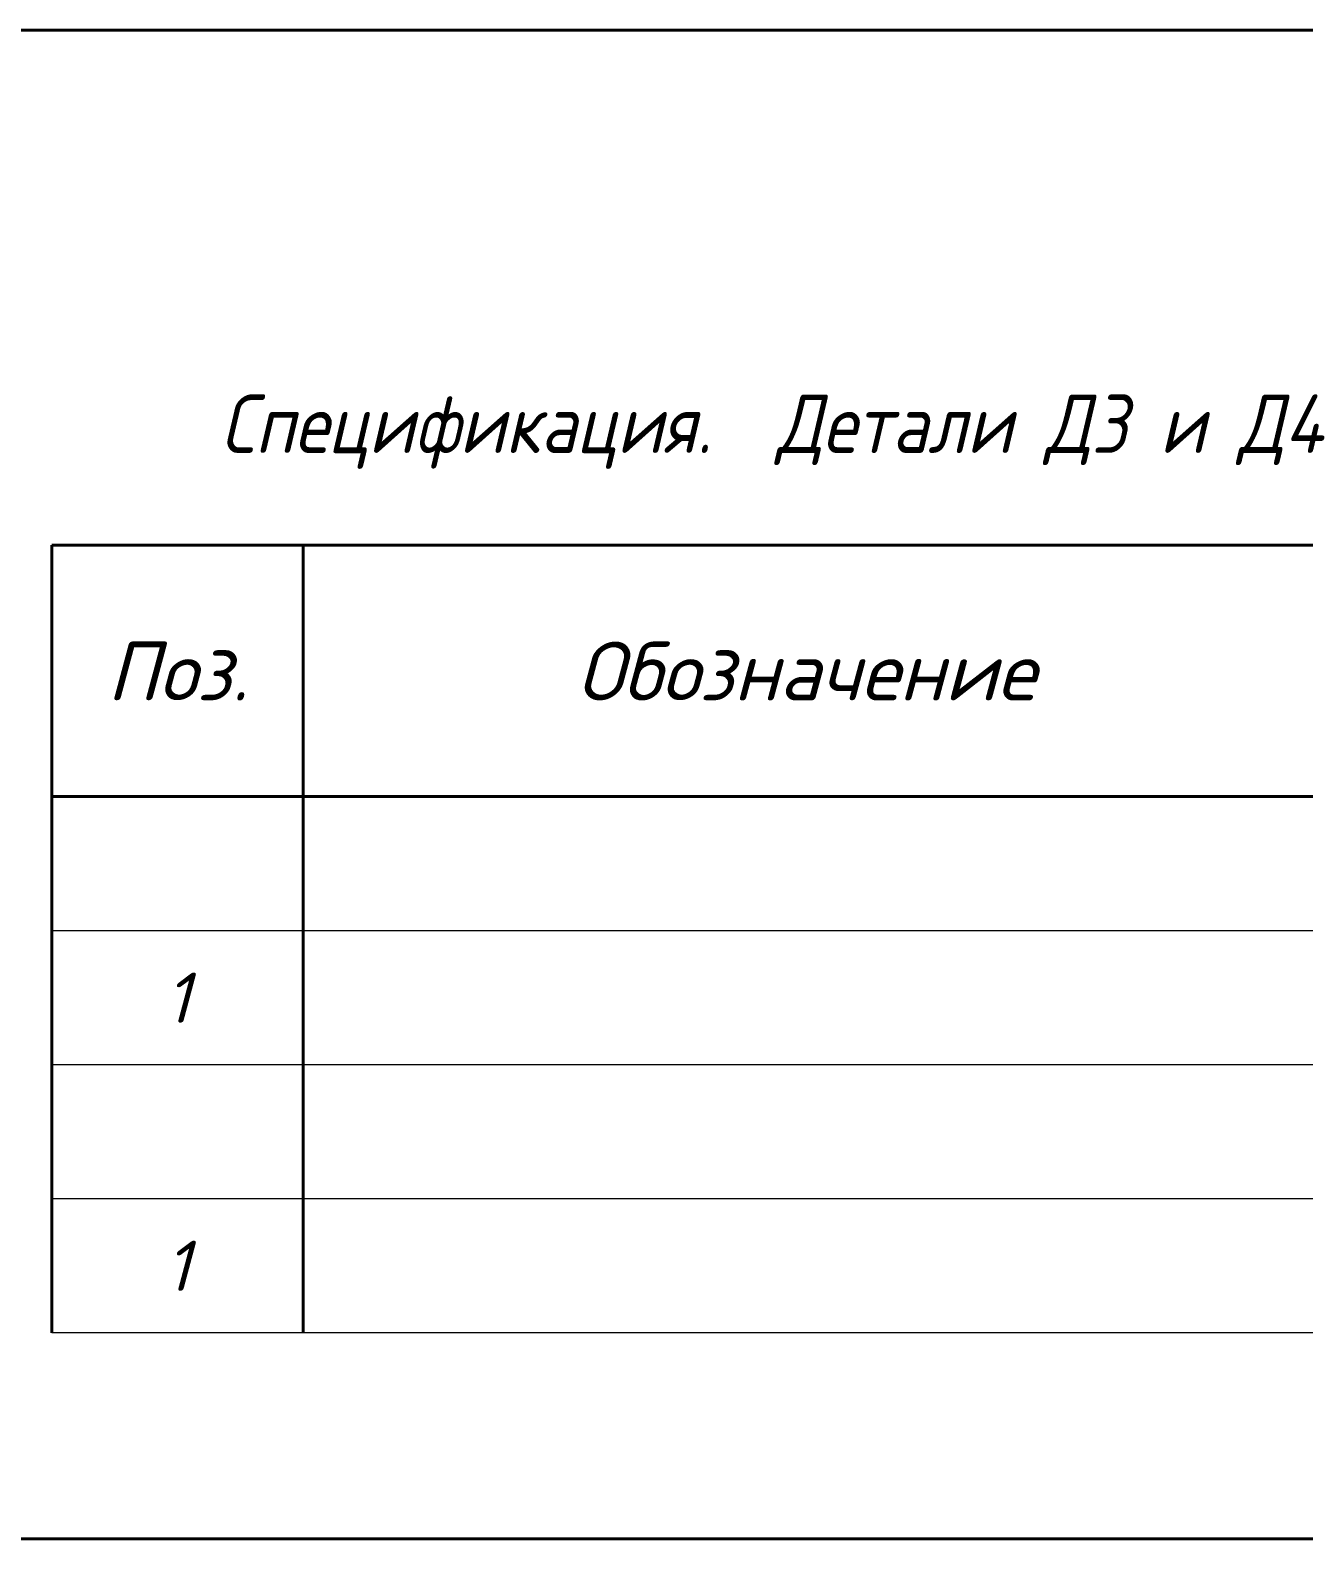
# Model space of a CAD drawing. Header units: millimetres. Extents: x -1807136 to 209800, y 0 to 410608.
# Drawn here: x 92763 to 100362, y 56757 to 65759 of the extents above; entities that cross this region are included whole.
import ezdxf
from ezdxf.enums import TextEntityAlignment as Align

# ---------------------------------------------------------------- set-up
doc = ezdxf.new("R2010")
doc.units = ezdxf.units.MM
doc.layers.get('0').update_dxf_attribs({"lineweight": 5})
doc.layers.add('k_ Рамка', color=252, linetype='Continuous', lineweight=40)
doc.styles.add('STEP PR', font='isocpeui.ttf')

# ---------------------------------------------------------------- blocks, each defined once
blk = doc.blocks.new('*U206')
for p, q in [((-18500, -1500), (0, -1500)), ((-18500, -3000), (-18500, -1500)), ((-17000, -3000), (-17000, -1500)), ((0, -3000), (-18500, -3000)), ((-18500, -6200), (-18500, -3000)), ((-17000, -6200), (-17000, -3000))]:
    blk.add_line(p, q)
at = {"color": 8, "lineweight": 20}
for p, q in [((0, -3800), (-18500, -3800)), ((0, -4600), (-18500, -4600)), ((0, -5400), (-18500, -5400)), ((0, -6200), (-18500, -6200))]:
    blk.add_line(p, q, dxfattribs=at)
at = {"style": 'STEP PR'}
for s, p in [('Поз.', (-17750, -2250)), ('Обозначение', (-14000, -2250))]:
    blk.add_text(s, height=350, dxfattribs=at).set_placement(p, align=Align.MIDDLE)
at = {"style": 'STEP PR', "flags": 8}
blk.add_attdef('СПЕЦИФИКАЦИЯ', (-18462.6, -949.7), '', height=400, dxfattribs=at)

msp = doc.modelspace()

# ---------------------------------------------------------------- linework, layer by layer
at = {"color": 3, "lineweight": 40}
msp.add_lwpolyline([(89626.98332, 65759.17017), (113303.43018, 65759.17017), (113303.43018, 56757.24038), (89626.98332, 56757.24038)], close=True, dxfattribs=at)

# ---------------------------------------------------------------- block references
at = {"layer": 'k_ Рамка'}
ref = msp.add_blockref('*U206', (111392.62096, 64185.93479), dxfattribs=at)
ref.add_attrib('СПЕЦИФИКАЦИЯ', '     Спецификация.  Детали Д3 и Д4', (92930.01525, 63236.19959), dxfattribs={"layer": '0', "height": 349.1826364, "style": 'STEP PR', "width": 0.872957})

# ---------------------------------------------------------------- texts
at = {"char_height": 300, "width": 1535.1078645, "attachment_point": 5, "style": 'STEP PR'}
for insert in [(93642.62096, 59986.19614), (93642.62096, 58386.19614)]:
    msp.add_mtext('1', dxfattribs=dict(at, insert=insert))

doc.saveas('drawing.dxf')
